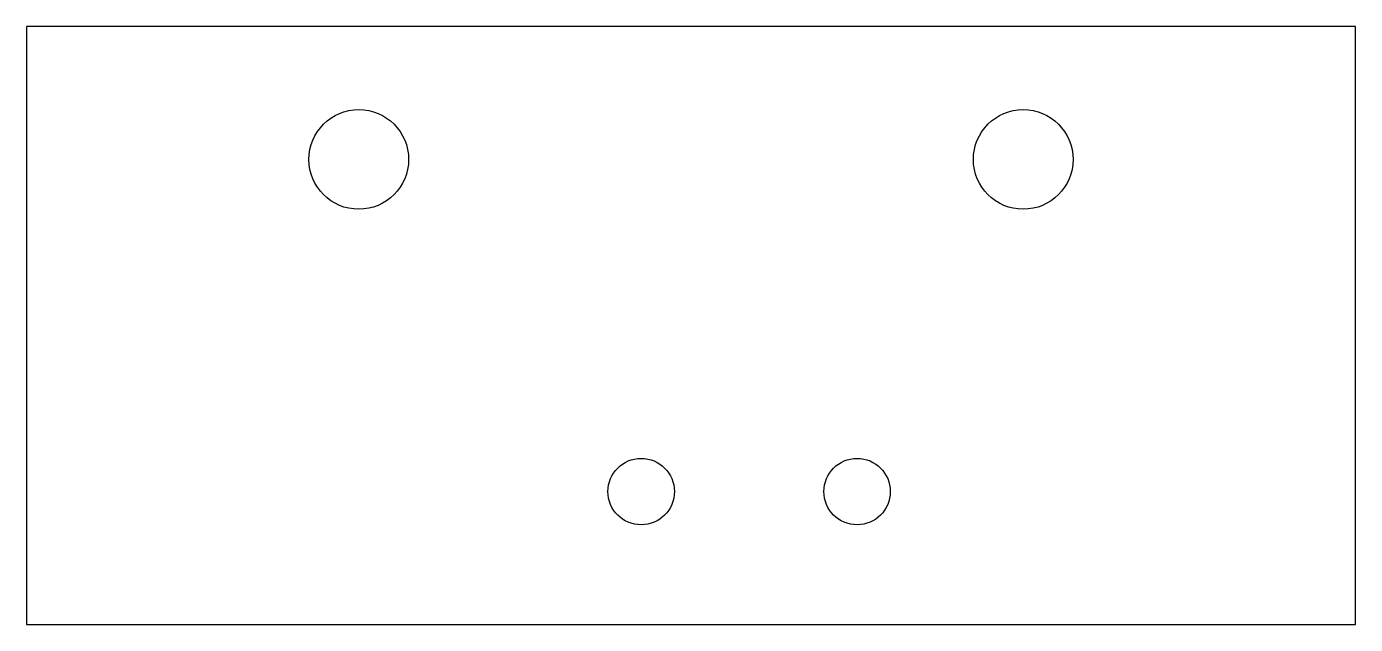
# Model space of a CAD drawing. Header units: millimetres. Extents: x 0 to 40, y 0 to 18.
import ezdxf

# ---------------------------------------------------------------- set-up
doc = ezdxf.new("R2010")
doc.units = ezdxf.units.MM
doc.layers.get('0').update_dxf_attribs({"lineweight": 25, "true_color": 0xffffff})

msp = doc.modelspace()

# ---------------------------------------------------------------- linework, layer by layer
for p, q in [((40, 18), (0, 18)), ((0, 18), (0, 0)), ((40, 0), (40, 18)), ((0, 0), (40, 0))]:
    msp.add_line(p, q)
for centre, radius in [((10, 14), 1.5), ((30, 14), 1.5), ((18.5, 4), 1), ((25, 4), 1)]:
    msp.add_circle(centre, radius)

doc.saveas('drawing.dxf')
